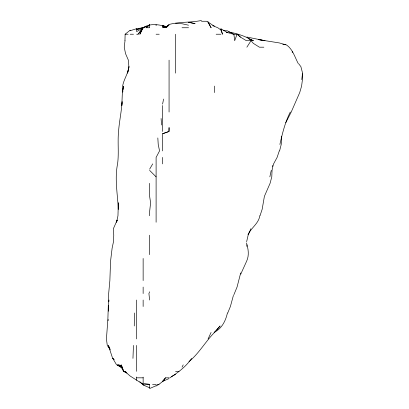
<?xml version="1.0" encoding="UTF-8"?>
<svg xmlns="http://www.w3.org/2000/svg" width="409" height="409" viewBox="0 0 409 409"><rect width="100%" height="100%" fill="white"/><g stroke="black" fill="none" stroke-linecap="round" stroke-linejoin="round"><path stroke-width="0.61" d="M134.264 325.963L134.459 312.997M133.457 345.411L132.956 358.381M108.385 311.229L108.595 305.334M124.955 40.711L125.123 34.228L130.174 30.2L130.174 30.711L136.657 28.686L143.14 27.746L145.497 26.933M162.588 133.738L168.937 131.473L169.07 127.542L169.07 131.473L162.588 133.738L162.588 150.921M108.845 301.801L108.968 300.032M108.088 320.661L108.17 319.48M122.102 102.593L121.805 105.542L122.368 92.577L123.523 86.094L123.073 89.627M125.011 40.711L124.234 47.193L125.558 53.676L128.37 60.159L128.876 66.641L127.598 73.124L128.999 66.641C127.991 75.445 120.88 82.659 122.7 91.984M122.777 91.984L122.925 90.808M301.745 79.612L302.568 73.124L300.886 66.641L298.734 63.83M122.112 101.417C121.534 111.509 119.28 121.396 118.559 131.473C117.47 142.286 119.05 153.186 117.572 163.886C114.52 178.891 117.664 194.188 118.278 209.27L118.334 202.787L117.966 215.753L116.555 222.235L117.209 220.032L113.37 228.718L113.758 235.201L113.487 241.683L112.122 248.166L110.563 261.131L109.868 280.584L108.666 293.55L107.869 319.48L106.432 338.928L107.276 345.411L110.379 349.899M246.642 241.683L248.135 235.201L250.896 228.718M279.281 150.921L277.108 157.404L273.59 163.886L272.798 166.489L272.051 170.374L271.781 176.857L270.073 183.339L264.403 196.305L262.164 209.27L260.012 215.753M162.588 104.096L163.585 99.06M269.848 176.857L271.259 170.374M240.385 274.102L237.051 287.067L233.902 294.725M279.582 150.921L281.223 144.438L281.663 136.187M233.437 295.318L230.385 306.515L227.721 312.997M279.884 144.438C282.461 133.201 285.032 122.419 290.293 112.025M227.419 312.997C225.671 320.804 221.929 328.442 214.454 332.2L214.106 332.445M233.902 34.228L237.062 34.228L234.679 40.711L233.902 34.228L227.419 30.844L223.294 30.563M149.622 291.801L148.917 293.55L149.622 300.032M285.768 122.695L291.223 112.025L299.715 92.577L301.597 86.094L302.44 79.612L302.425 73.717M208.099 338.928L211.07 332.445M142.966 27.746L139.847 34.228L143.14 27.536L147.266 26.248M182.036 367.159L183.217 364.864M149.622 169.173L152.715 163.886M247.997 234.664C251.146 227.782 258.652 223.6 259.833 215.753M246.867 47.193L251.019 40.711L253.35 43.359L259.408 47.193L263.846 47.193M191.611 358.381C186.218 366.51 177.981 372.527 169.924 377.829M136.657 34.228L138.043 34.228L143.14 27.746C149.95 23.129 158.728 24.31 166.126 26.759L162.588 26.099L166.714 26.83M169.07 377.829L165.507 377.829L162.588 381.52L159.009 384.312L156.105 386.019L156.105 385.728L149.622 388.55L149.622 384.312L143.14 383.427L143.14 377.134M138.043 34.228L143.14 27.878L136.657 31.621L136.657 28.686M169.07 378.596L162.588 381.341L165.507 377.829M214.495 332.445L220.119 325.963L214.454 332.486C205.369 341.699 199.06 353.371 188.973 361.622M149.213 27.746L146.233 27.746L149.622 24.714L149.622 27.746M146.233 27.746L149.622 24.739M166.867 26.672L165.543 27.746L169.07 24.489C179.674 21.529 190.798 22.843 201.489 20.45M167.746 25.961L169.07 24.888L164.735 27.746L166.361 26.938M162.588 381.341L164.75 380.171M171.233 376.674L175.558 374.358M168.482 25.787L162.588 27.746L164.357 27.403M142.848 27.746L136.657 29.576L143.14 27.694M141.749 383.1L143.14 384.312L143.14 384.946L149.622 384.312M201.489 21.263L206.468 21.263L207.971 21.928L211.09 27.746L207.971 21.928M182.036 27.746L188.523 27.746M125.123 34.228L128.119 34.228M130.174 34.228L133.472 34.228M156.105 34.228L159.224 34.228M216.156 34.228L220.937 34.228M251.019 40.711L246.392 40.711L240.385 37.066L237.062 34.228M117.209 364.864L118.462 364.864L121.79 367.466M126.396 372.318L124.776 371.346L123.692 371.346L119.735 364.864L120.921 366.137M175.558 371.346L179.024 371.346M136.657 377.829L143.14 377.829M152.577 384.312L156.105 384.312M156.984 384.312L159.009 384.312M175.558 23.538L182.036 23.742L188.523 25.2M162.588 26.294L167.301 26.442M282.818 44.208L285.768 44.52C292.578 48.533 294.695 56.902 298.222 63.507M212.685 25.803L214.454 26.058M164.945 26.641L166.126 26.815L162.588 25.685L167.301 26.856M228.6 31.968C237.179 33.461 245.528 36.273 253.064 40.711L249.684 39.238M246.867 37.035L265.012 40.711L258.657 39.647L279.281 42.919L285.768 44.826M226.238 32.209L233.324 34.228M117.209 365.278L119.566 365.999M250.405 39.729L253.35 40.711L248.048 38.507M143.14 384.946L149.622 387.804M123.692 371.546L126.933 373.064M220.937 28.799L222.516 34.228L220.937 30.01L220.937 28.799L227.419 32.608M117.209 365.012L121.529 367.64M124.776 371.346L130.174 376.045L143.14 384.312M207.971 21.984L214.454 26.386L217.818 27.746L220.937 30.01M118.462 364.864L121.79 367.563M114.019 359.623L112.654 358.381L108.359 345.411L109.934 348.734M114.106 359.623L112.777 358.381L116.585 364.864M139.796 381.704L142.49 384.312M149.622 170.374L156.105 176.857M237.619 34.228L240.385 37.066M123.528 371.346L121.299 364.864L123.692 371.346L123.692 370.871M246.479 242.92C248.283 248.851 249.357 255.262 246.658 261.131L240.768 274.102L240.696 272.921M161.095 118.508L161.565 124.99M157.823 137.956L158.227 144.438L159.541 150.921L156.105 157.404L156.105 222.235M292.246 51.59L292.246 52.633M272.798 165.451L272.798 166.489M246.867 244.776L246.867 246.474M214.454 86.094L214.454 92.577M175.558 34.228L175.558 73.124M169.07 60.159L169.07 112.025M162.588 105.542L162.588 131.473M162.588 157.404L162.588 163.886M156.105 24.729L156.105 25.711M149.622 183.339L149.622 196.305L150.614 202.787L149.622 211.601L149.622 215.753M149.622 235.201L149.622 254.649M143.14 258.468L143.14 280.584M143.14 287.067L143.14 293.55M143.14 300.032L143.14 306.515M136.657 300.032L136.657 338.928M136.657 345.411L136.657 371.346M136.657 376.975L136.657 380.273M195.001 23.569L188.523 22.331L195.001 23.569"/></g></svg>
